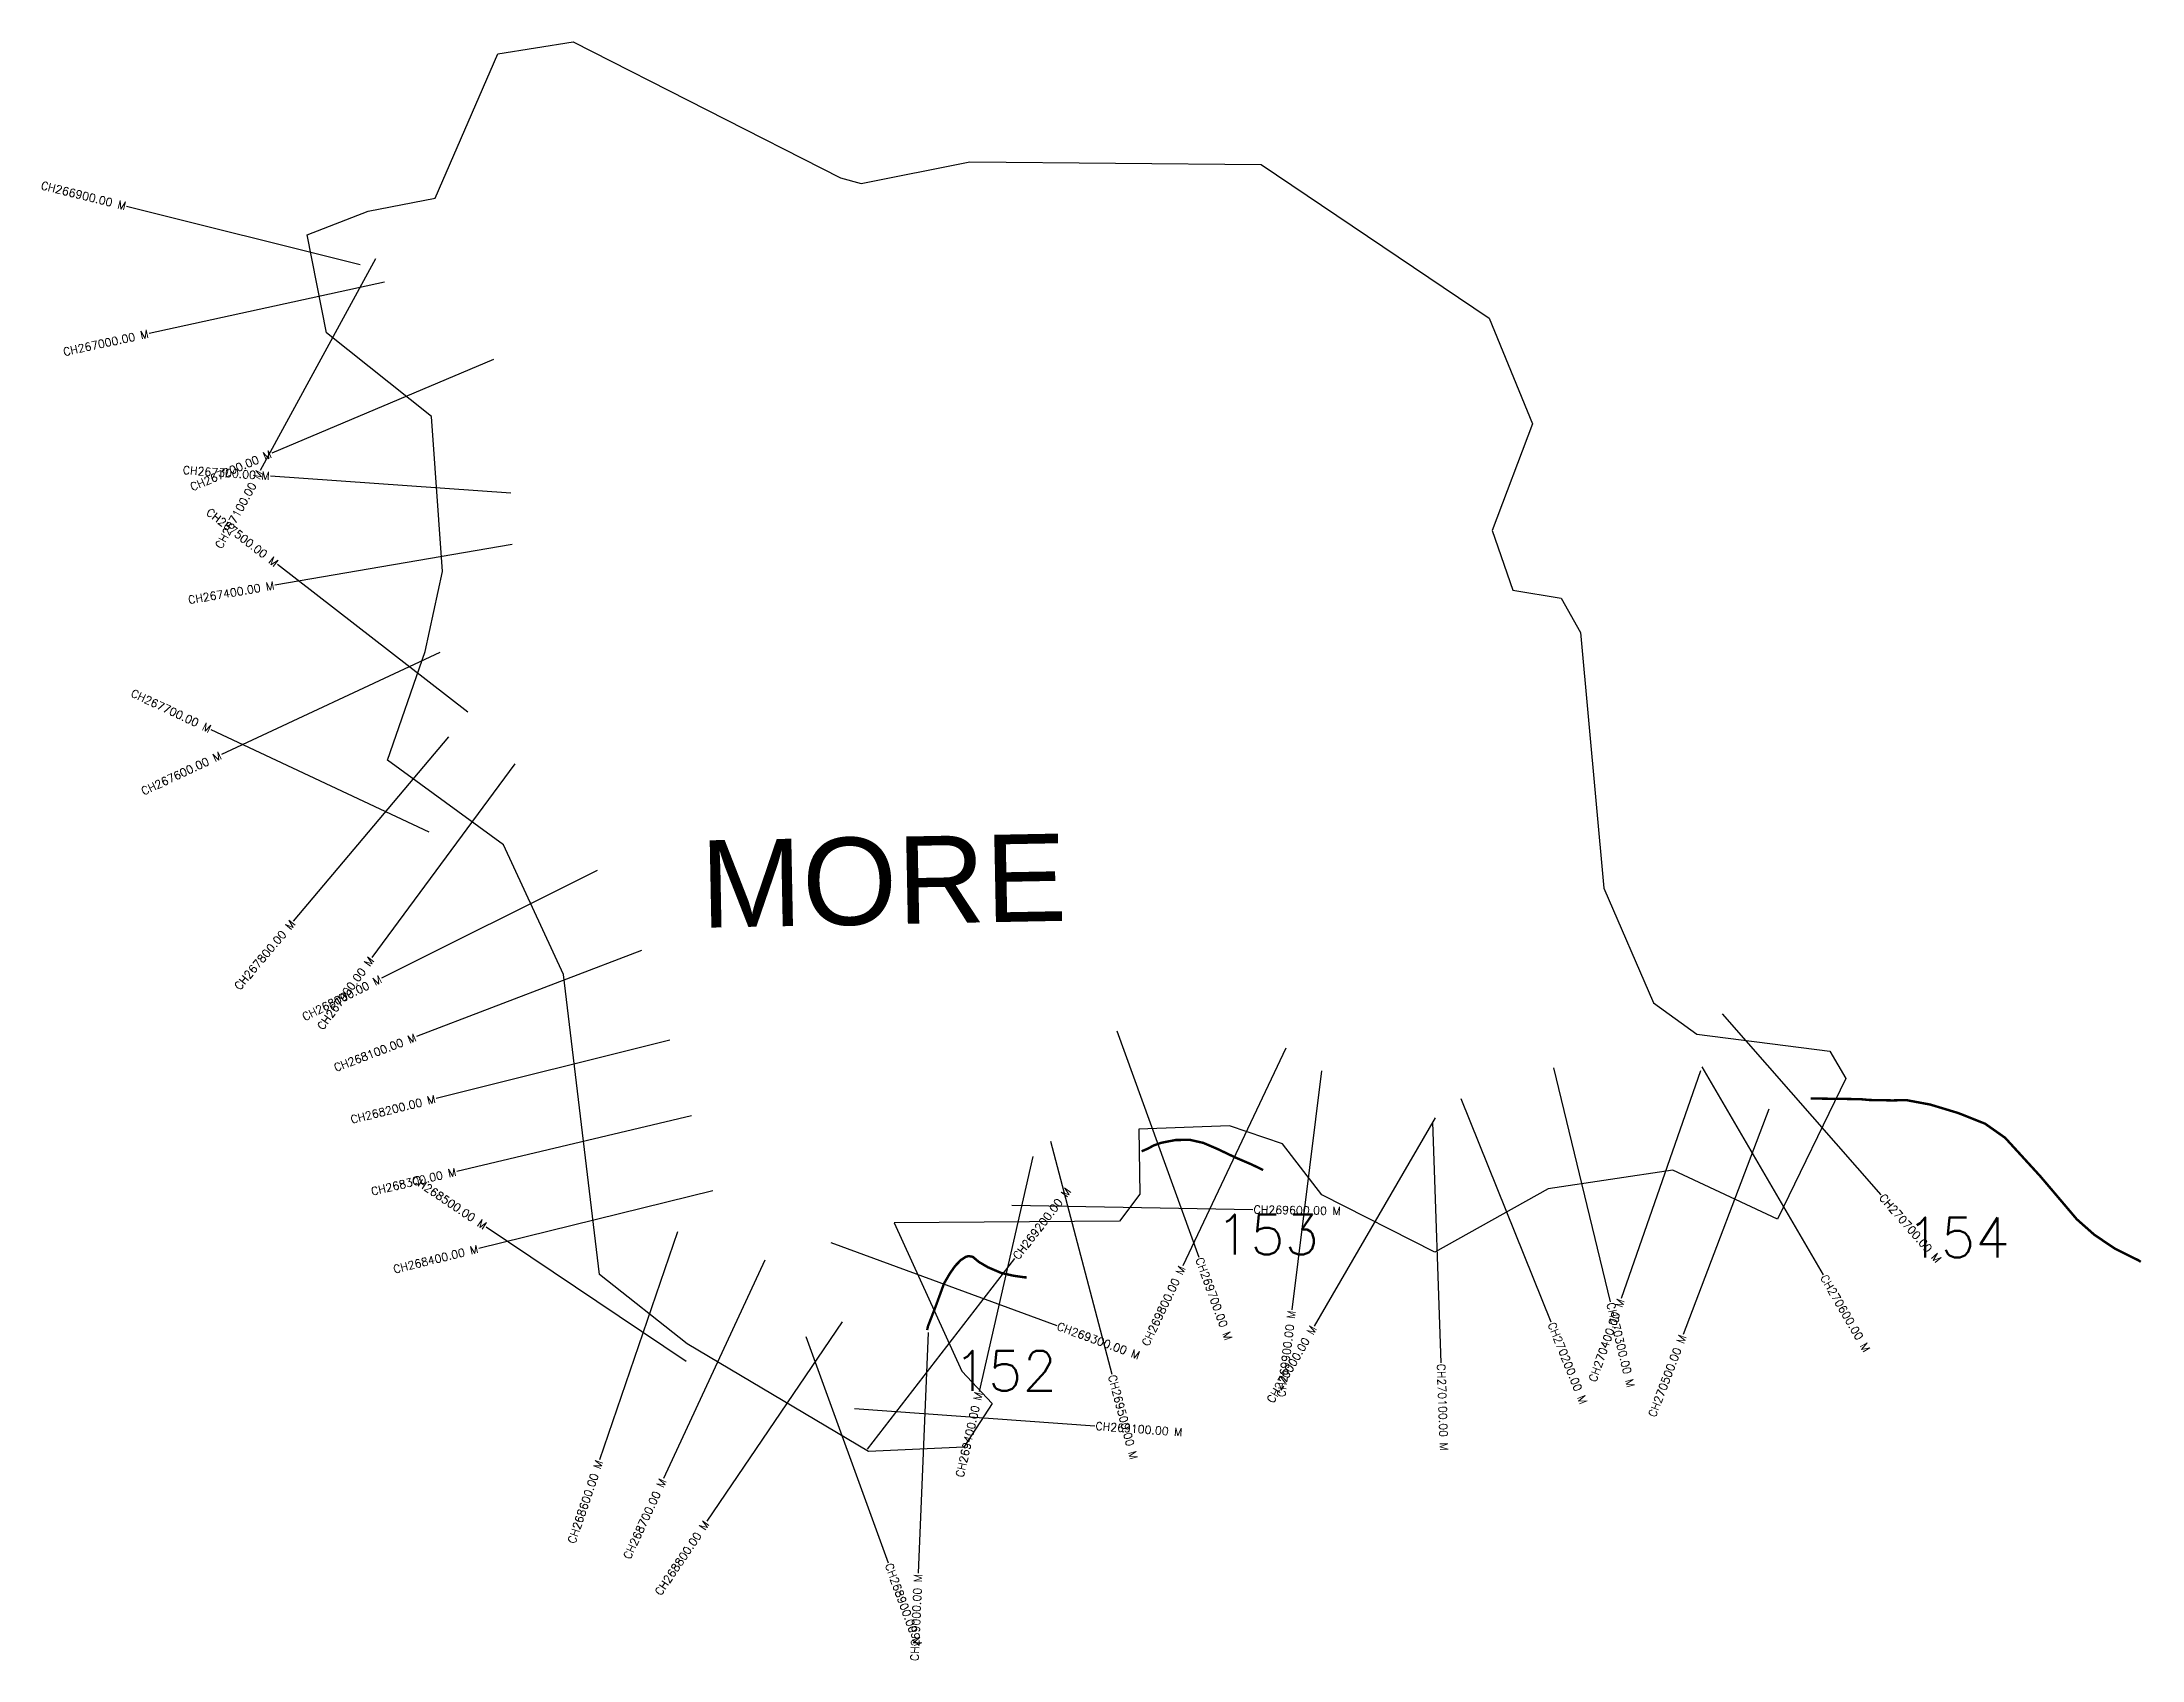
# Model space of a CAD drawing. Header units: metres. Extents: x 279288 to 281903, y 2029614 to 2031628.
import ezdxf
from ezdxf.enums import TextEntityAlignment as Align

# ---------------------------------------------------------------- set-up
doc = ezdxf.new("R2010")
doc.units = ezdxf.units.M
for name, color, linetype in [('ARTIFICIALLY PROTECTED', 4, 'Continuous'), ('CS', 134, 'Continuous'), ('CSMark', 6, 'Continuous'), ('village', 3, 'Continuous'), ('VILLAGE NAME', 250, 'Continuous')]:
    doc.layers.add(name, color=color, linetype=linetype)
doc.styles.get("Standard").update_dxf_attribs({"font": 'simplex.shx'})

msp = doc.modelspace()

# ---------------------------------------------------------------- linework, layer by layer
at = {"color": 6, "flags": 128}
msp.add_lwpolyline([(279855.1, 2031613.7), (279948.9, 2031628.5)], dxfattribs=at)
at = {"layer": 'ARTIFICIALLY PROTECTED', "flags": 128}
msp.add_lwpolyline([(281489.9, 2030312.8, 3, 3, 0), (281512.5, 2030312.5, 3, 3, 0), (281535, 2030312.2, 3, 3, 0), (281552.3, 2030311.9, 3, 3, 0), (281557.9, 2030311.4, 3, 3, 0), (281563.4, 2030310.9, 3, 3, 0), (281591.8, 2030310.4, 3, 3, 0), (281608.9, 2030310.8, 3, 3, 0), (281638.9, 2030305.2, 3, 3, 0), (281673.6, 2030294.7, 3, 3, 0), (281686, 2030289.8, 3, 3, 0), (281707.1, 2030281.4, 3, 3, 0), (281732, 2030263.9, 3, 3, 0), (281775.9, 2030215.9, 3, 3, 0), (281821.3, 2030162.4, 3, 3, 0), (281843.1, 2030143.1, 3, 3, 0), (281868.6, 2030125.9, 3, 3, 0), (281898.2, 2030111.2, 3, 3, 0), (281901, 2030109.4, 0, 0, 0)], format="xyseb", dxfattribs=at)
at = {"layer": 'ARTIFICIALLY PROTECTED', "const_width": 3, "flags": 128}
for points in [[(280656.8, 2030247), (280664.4, 2030250.2), (280671.9, 2030254.3), (280680.9, 2030257.5), (280699.2, 2030261.1), (280717.3, 2030261.2), (280733.6, 2030257.5), (280750.7, 2030250.2), (280773.6, 2030239.3), (280793.9, 2030230.6), (280807.6, 2030224), (280808.2, 2030223.7)], [(280389.8, 2030024.4), (280390.9, 2030029.4), (280400.1, 2030053), (280410.8, 2030082.3), (280417.9, 2030094.6), (280424.7, 2030104.3), (280431.9, 2030111.7), (280437.8, 2030115.5), (280441.1, 2030116.5), (280446.5, 2030115.7), (280454.1, 2030109.3), (280465.5, 2030102.6), (280482.1, 2030095.5), (280497.6, 2030092), (280511.1, 2030090.1), (280513.8, 2030090)]]:
    msp.add_lwpolyline(points, dxfattribs=at)
at = {"layer": 'CS'}
for p, q in [((279683.9, 2031351), (279392.9, 2031423.8)), ((279703, 2031358.3), (279559.5, 2031094.9)), ((279714.3, 2031329.5), (279421.2, 2031265.6)), ((279850, 2031233.2), (279573.7, 2031116.3)), ((279871.4, 2031066.5), (279572.2, 2031087.8)), ((279873.2, 2031002.8), (279577.5, 2030952)), ((279817.8, 2030793.8), (279580.7, 2030977.7)), ((279782.9, 2030868.4), (279511.2, 2030741.1)), ((279769.9, 2030644.4), (279498.4, 2030772)), ((279794, 2030763.2), (279600.6, 2030533.8)), ((279876.6, 2030729.6), (279698.5, 2030488.2)), ((279978.8, 2030596.8), (279710.5, 2030462.6)), ((280034.2, 2030496.9), (279754, 2030389.8)), ((281379.8, 2030418.3), (281577.5, 2030192.7)), ((280069.4, 2030385.5), (279778.4, 2030312.7)), ((280625.9, 2030397.2), (280728.1, 2030115.1)), ((280836.4, 2030375.5), (280708, 2030104.4)), ((281169.9, 2030351.1), (281240.4, 2030059.5)), ((281354.5, 2030352.4), (281505.3, 2030093.1)), ((280880.8, 2030347.4), (280843.9, 2030049.7)), ((281352.6, 2030347.1), (281254, 2030063.8)), ((281054.5, 2030312.7), (281166.6, 2030034.5)), ((281437.9, 2030299.3), (281331, 2030018.9)), ((280096.2, 2030291), (279804.2, 2030222)), ((281022.5, 2030288.7), (280871.6, 2030029.4)), ((281018.9, 2030283.3), (281029.6, 2029983.5)), ((280543.6, 2030259.6), (280619.7, 2029969.4)), ((280521.2, 2030240.5), (280454.4, 2029948)), ((280122.9, 2030197.7), (279831.6, 2030126)), ((280495.3, 2030180), (280795.3, 2030174.6)), ((280089.7, 2029985.2), (279840.7, 2030152.6)), ((280079, 2030146.6), (279982, 2029862.8)), ((280269.7, 2030133.3), (280551.4, 2030030)), ((280315.6, 2029876), (280499, 2030113.4)), ((280187.5, 2030111.6), (280061.5, 2029839.4)), ((280283.9, 2030034.6), (280115.6, 2029786.2)), ((280238.6, 2030016.4), (280341.4, 2029734.6)), ((280391, 2030021.3), (280378.5, 2029721.6)), ((280299.3, 2029926.8), (280598.5, 2029905.1))]:
    msp.add_line(p, q, dxfattribs=at)
at = {"layer": 'village', "color": 6}
for points in [[(281119.2, 2030945.8, 0), (281179.1, 2030935.7, 0), (281203.2, 2030893.2, 0), (281232.5, 2030574.6, 0), (281294.1, 2030431.8, 0), (281348.4, 2030392.9, 0), (281513.7, 2030371.9, 0), (281533.7, 2030337.7, 0), (281448.5, 2030162.7, 0), (281318.2, 2030223.4, 0), (281163.1, 2030200.4, 0), (281021.8, 2030121.5, 0), (280881.1, 2030192.8, 0), (280832.1, 2030256.2, 0), (280766.3, 2030278.7, 0), (280653.4, 2030274.4, 0), (280654.5, 2030193.7, 0), (280629.5, 2030159.9, 0), (280348.8, 2030157.8, 0), (280433.1, 2029973.3, 0), (280470.7, 2029933.1, 0), (280435.5, 2029878.5, 0), (280316.8, 2029873.1, 0), (280091.2, 2030007.4, 0), (279981.9, 2030093.4, 0), (279937, 2030467.2, 0), (279862.3, 2030628.6, 0), (279717.9, 2030734.1, 0), (279764.9, 2030869.3, 0), (279786.5, 2030969, 0), (279772.5, 2031162.1, 0), (279642.1, 2031266.5, 0), (279617.8, 2031388.4, 0), (279693.7, 2031417.7, 0), (279777.3, 2031434, 0), (279855.1, 2031613.7, 0)], [(279948.9, 2031628.5, 0), (280282.1, 2031459.2, 0), (280307.6, 2031452.3, 0), (280443.1, 2031479.4, 0), (280805.6, 2031476, 0), (281089.7, 2031284.5, 0), (281143.6, 2031153, 0), (281093.5, 2031020.3, 0), (281119.2, 2030945.8, 0)]]:
    msp.add_polyline3d(points, dxfattribs=at)

# ---------------------------------------------------------------- texts
at = {"char_height": 50, "attachment_point": 1}
for s, insert in [('153', (280749.3, 2030168.5)), ('154', (281609.1, 2030164.7)), ('152', (280422.8, 2029998.7))]:
    msp.add_mtext_dynamic_manual_height_columns(s, width=84.374, gutter_width=1, heights=[74.2], dxfattribs=dict(at, insert=insert))
at = {"layer": 'CSMark'}
for s, rotation, p in [('CH266900.00 M', 345.9481, (279391.9, 2031424)), ('CH267000.00 M', 12.2817, (279420.2, 2031265.4)), ('CH267200.00 M', 22.9461, (279572.8, 2031115.9)), ('CH267300.00 M', 355.9357, (279571.2, 2031087.9)), ('CH267100.00 M', 61.406, (279559, 2031094)), ('CH267500.00 M', 322.1993, (279579.9, 2030978.3)), ('CH267400.00 M', 9.7585, (279576.6, 2030951.8)), ('CH267700.00 M', 334.8401, (279497.5, 2030772.4)), ('CH267600.00 M', 25.1114, (279510.3, 2030740.7)), ('CH267800.00 M', 49.8803, (279600, 2030533)), ('CH267900.00 M', 53.5707, (279697.9, 2030487.4)), ('CH268000.00 M', 26.5807, (279709.6, 2030462.1)), ('CH268100.00 M', 20.9253, (279753, 2030389.4)), ('CH268200.00 M', 14.0454, (279777.4, 2030312.5)), ('CH268300.00 M', 13.294, (279803.2, 2030221.7)), ('CH268500.00 M', 326.0784, (279839.9, 2030153.2)), ('CH268400.00 M', 13.8356, (279830.6, 2030125.7)), ('CH269800.00 M', 64.6431, (280707.5, 2030103.5)), ('CH270400.00 M', 70.8078, (281253.7, 2030062.9)), ('CH269900.00 M', 82.938, (280843.8, 2030048.7)), ('CH270000.00 M', 59.8054, (280871.1, 2030028.6)), ('CH270500.00 M', 69.1337, (281330.7, 2030018)), ('CH269400.00 M', 77.1501, (280454.2, 2029947)), ('CH268600.00 M', 71.1259, (279981.7, 2029861.8)), ('CH268700.00 M', 65.1597, (280061.1, 2029838.5)), ('CH268800.00 M', 55.873, (280115, 2029785.4)), ('CH269000.00 M', 87.6074, (280378.5, 2029720.6))]:
    msp.add_text(s, height=10, rotation=rotation, dxfattribs=at).set_placement(p, align=Align.MIDDLE_RIGHT)
for s, rotation, p in [('CH269200.00 M', 52.3008, (280499.6, 2030114.2)), ('CH270700.00 M', 311.2361, (281578.2, 2030191.9)), ('CH269600.00 M', 358.9726, (280796.3, 2030174.6)), ('CH269700.00 M', 289.9244, (280728.5, 2030114.2)), ('CH270600.00 M', 300.1735, (281505.8, 2030092.2)), ('CH270300.00 M', 283.5971, (281240.6, 2030058.6)), ('CH269300.00 M', 339.8612, (280552.3, 2030029.7)), ('CH270200.00 M', 291.9495, (281167, 2030033.5)), ('CH269500.00 M', 284.7042, (280620, 2029968.4)), ('CH270100.00 M', 272.0439, (281029.7, 2029982.5)), ('CH269100.00 M', 355.8543, (280599.5, 2029905)), ('CH268900.00 M', 290.0435, (280341.8, 2029733.6))]:
    msp.add_text(s, height=10, rotation=rotation, dxfattribs=at).set_placement(p, align=Align.MIDDLE_LEFT)
at = {"layer": 'VILLAGE NAME', "insert": (280106.6, 2030634.1), "char_height": 108.748, "attachment_point": 1, "rotation": 1.1028}
msp.add_mtext_dynamic_manual_height_columns('{\\fArial|b0|i0|c0|p34;MORE}', width=726.929, gutter_width=543.7, heights=[0], dxfattribs=at)

doc.saveas('drawing.dxf')
